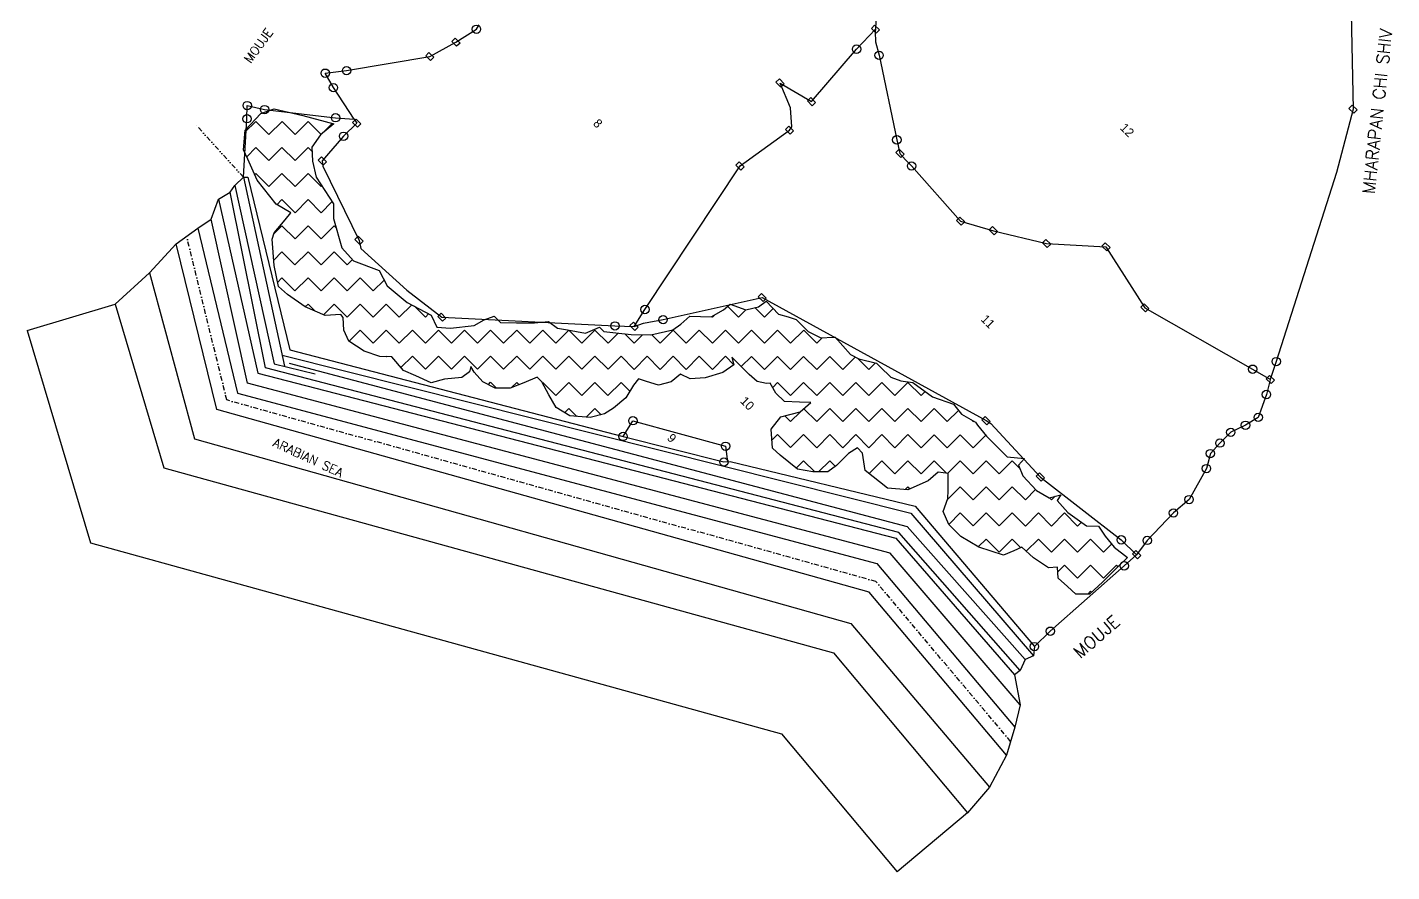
# Model space of a CAD drawing. Header units: metres. Extents: x 344416 to 346002, y 1760973 to 1763559.
# Drawn here: x 344416 to 345812, y 1760973 to 1761837 of the extents above; entities that cross this region are included whole.
import ezdxf

# ---------------------------------------------------------------- set-up
doc = ezdxf.new("R2010")
doc.units = ezdxf.units.M
doc.header["$MEASUREMENT"] = 0
doc.linetypes.add('DASHDOT', pattern=[1, 0.5, -0.25, 0, -0.25])
doc.linetypes.add('DIVIDE', pattern=[1.25, 0.5, -0.25, 0, -0.25, 0, -0.25])
for name, color, linetype in [('LINE_WATER', 4, 'Continuous'), ('OFF', 1, 'Continuous'), ('OTHERS', 1, 'Continuous'), ('POLY_HATCH', 12, 'Continuous'), ('POLY_PARCEL', 6, 'Continuous'), ('POLY_WATER', 4, 'Continuous'), ('TEXT_MAPIN', 7, 'Continuous'), ('TEXT_MAPOUT', 7, 'Continuous'), ('TEXT_PARCEL', 7, 'Continuous'), ('V_BOUND_LINE', 7, 'Continuous'), ('V_BOUND_STREAM_LINE', 7, 'DASHDOT'), ('V_DIVIDE_LINE', 7, 'DIVIDE')]:
    doc.layers.add(name, color=color, linetype=linetype)
doc.styles.get("Standard").update_dxf_attribs({"font": 'simplex.shx'})
doc.styles.add('TEXT_MAP', font='')
doc.styles.get('TEXT_MAP').set_extended_font_data('Kruti Dev 050')

msp = doc.modelspace()

# ---------------------------------------------------------------- linework, layer by layer
for points in [[(345283.1, 1761839.5), (345288, 1761834.5), (345284.6, 1761831.1), (345279.7, 1761836)], [(344853.7, 1761826.1), (344858.7, 1761821.1), (344855.2, 1761817.7), (344850.3, 1761822.6)], [(344826.9, 1761811.5), (344831.9, 1761806.6), (344828.4, 1761803.1), (344823.5, 1761808.1)], [(345185.6, 1761784.3), (345190.5, 1761779.4), (345187.1, 1761775.9), (345182.1, 1761780.9)], [(345217.6, 1761765.3), (345222.6, 1761760.3), (345219.2, 1761756.9), (345214.2, 1761761.9)], [(345772, 1761757.6), (345777, 1761752.6), (345773.6, 1761749.2), (345768.6, 1761754.1)], [(344752.2, 1761743.2), (344757.1, 1761738.3), (344753.7, 1761734.9), (344748.7, 1761739.8)], [(345195.1, 1761736), (345200.1, 1761731.1), (345196.6, 1761727.7), (345191.7, 1761732.6)], [(345308.2, 1761712.3), (345313.2, 1761707.3), (345309.8, 1761703.9), (345304.8, 1761708.9)], [(344716.9, 1761704.5), (344721.9, 1761699.6), (344718.5, 1761696.2), (344713.5, 1761701.1)], [(345144.5, 1761699.4), (345149.5, 1761694.4), (345146.1, 1761691), (345141.1, 1761695.9)], [(345370.3, 1761642.9), (345375.3, 1761637.9), (345371.8, 1761634.5), (345366.9, 1761639.4)], [(345403.8, 1761633.2), (345408.8, 1761628.3), (345405.3, 1761624.8), (345400.4, 1761629.8)], [(344754.5, 1761623.3), (344759.5, 1761618.3), (344756, 1761614.9), (344751.1, 1761619.8)], [(345458.3, 1761620), (345463.3, 1761615.1), (345459.8, 1761611.6), (345454.9, 1761616.6)], [(345519.2, 1761616.5), (345524.1, 1761611.6), (345520.7, 1761608.2), (345515.7, 1761613.1)], [(345167.2, 1761564.8), (345172.2, 1761559.8), (345168.8, 1761556.4), (345163.8, 1761561.3)], [(344839.3, 1761544.6), (344844.3, 1761539.6), (344840.8, 1761536.2), (344835.9, 1761541.2)], [(345558.8, 1761554.2), (345563.7, 1761549.2), (345560.3, 1761545.8), (345555.4, 1761550.8)], [(345036.1, 1761535.2), (345041, 1761530.2), (345037.6, 1761526.8), (345032.6, 1761531.8)], [(345687.4, 1761480.9), (345692.4, 1761476), (345688.9, 1761472.6), (345684, 1761477.5)], [(345396.3, 1761438.7), (345401.2, 1761433.8), (345397.8, 1761430.4), (345392.9, 1761435.3)], [(345451.9, 1761381), (345456.9, 1761376), (345453.4, 1761372.6), (345448.5, 1761377.6)], [(345550.5, 1761301.5), (345555.4, 1761296.6), (345552, 1761293.2), (345547.1, 1761298.1)]]:
    msp.add_lwpolyline(points, close=True)
for centre in [(344875.4, 1761835.2), (345264.6, 1761814.8), (345287.6, 1761808.5), (344720.7, 1761790.2), (344742.5, 1761792.8), (344729.1, 1761775.4), (344640.9, 1761757), (344658.6, 1761753), (344640.6, 1761743.6), (344731.3, 1761744.6), (344739.5, 1761725.7), (345305.8, 1761722), (345320.9, 1761695.2), (345048, 1761548.3), (345017.3, 1761531.5), (345066.5, 1761537.9), (345670, 1761487.2), (345694.2, 1761495), (345684.1, 1761461.3), (345035.6, 1761434.4), (345662.7, 1761429.8), (345675.7, 1761437.9), (345025.6, 1761418.4), (345647.6, 1761422.6), (345130.5, 1761408.3), (345626.7, 1761400.8), (345636.5, 1761411.6), (345128.8, 1761392.2), (345622.7, 1761385.5), (345605, 1761353.7), (345588.9, 1761340), (345535.5, 1761312.5), (345562.1, 1761311.9), (345538.6, 1761285.9), (345462.9, 1761219), (345446.6, 1761203.2)]:
    msp.add_circle(centre, 4.29)
at = {"layer": 'LINE_WATER'}
for p, q in [((344637, 1761683.8), (344678.9, 1761490.2)), ((344659.5, 1761488.6), (344623.3, 1761668.3)), ((344628.2, 1761675.4), (344668.4, 1761492.8)), ((344611.4, 1761661.1), (344651.8, 1761483.3)), ((344641.2, 1761473), (344604.1, 1761640.7)), ((344590.2, 1761631.5), (344631, 1761462.7)), ((344609.7, 1761445.8), (344568.1, 1761615.4)), ((344540.8, 1761585.9), (344586.8, 1761415.8)), ((344676.5, 1761501.4), (345320, 1761339.8)), ((345308, 1761320.1), (344659.5, 1761488.6)), ((344668.4, 1761492.8), (344710.4, 1761482.6)), ((344683.8, 1761493.5), (345316.3, 1761326.3)), ((345298.9, 1761298.8), (344641.2, 1761473)), ((344651.8, 1761483.3), (345304.7, 1761314.3)), ((344631, 1761462.7), (345285.2, 1761288.2)), ((345277.4, 1761259.1), (344609.7, 1761445.8)), ((344586.8, 1761415.8), (345258.8, 1761226.9)), ((345320, 1761339.8), (345445.6, 1761193.8)), ((345432.1, 1761178.8), (345308, 1761320.1)), ((345316.3, 1761326.3), (345437.1, 1761190.1)), ((345304.7, 1761314.3), (345426.3, 1761174.3)), ((345432.2, 1761143.6), (345298.9, 1761298.8)), ((345285.2, 1761288.2), (345426.5, 1761120.7)), ((345418, 1761092.1), (345277.4, 1761259.1)), ((345258.8, 1761226.9), (345400.7, 1761059.2))]:
    msp.add_line(p, q, dxfattribs=at)
at = {"layer": 'OFF'}
for p, q in [((344628.2, 1761675.4), (344637, 1761683.8)), ((344611.4, 1761661.1), (344623.3, 1761668.3)), ((344623.3, 1761668.3), (344628.2, 1761675.4)), ((344604.1, 1761640.7), (344611.4, 1761661.1)), ((344590.2, 1761631.5), (344604.1, 1761640.7)), ((344568.1, 1761615.4), (344590.2, 1761631.5)), ((344540.8, 1761585.9), (344568.1, 1761615.4)), ((344505.6, 1761553.6), (344540.8, 1761585.9)), ((344415.7, 1761526.8), (344505.6, 1761553.6)), ((345445.6, 1761193.8), (345437.1, 1761190.1)), ((345446.6, 1761203.2), (345445.6, 1761193.8)), ((345437.1, 1761190.1), (345432.1, 1761178.8)), ((345432.1, 1761178.8), (345426.3, 1761174.3)), ((345426.3, 1761174.3), (345432.2, 1761143.6)), ((345432.2, 1761143.6), (345426.5, 1761120.7)), ((345426.5, 1761120.7), (345418, 1761092.1)), ((345418, 1761092.1), (345400.7, 1761059.2)), ((345400.7, 1761059.2), (345378, 1761033)), ((345378, 1761033), (345306, 1760972.8))]:
    msp.add_line(p, q, dxfattribs=at)
at = {"layer": 'OTHERS'}
for p, q in [((344415.7, 1761526.8), (344480.4, 1761309.5)), ((344480.4, 1761309.5), (345187.7, 1761114.1)), ((345187.7, 1761114.1), (345306, 1760972.8))]:
    msp.add_line(p, q, dxfattribs=at)
at = {"layer": 'POLY_HATCH'}
for p, q in [((344654.8, 1761749), (344668.3, 1761753.8)), ((344668.3, 1761753.8), (344697.8, 1761746.8)), ((344638.7, 1761731.8), (344654.8, 1761749)), ((344697.8, 1761746.8), (344729.6, 1761738.3)), ((344729.6, 1761738.3), (344715.9, 1761727.1)), ((344637.1, 1761711.9), (344638.7, 1761731.8)), ((344715.9, 1761727.1), (344707.1, 1761714.6)), ((344641.4, 1761702.2), (344637.1, 1761711.9)), ((344707.1, 1761714.6), (344707.7, 1761700.2)), ((344651.1, 1761680.7), (344641.4, 1761702.2)), ((344707.7, 1761700.2), (344711.5, 1761683.9)), ((344711.5, 1761683.9), (344729, 1761656.4)), ((344670.4, 1761656), (344651.1, 1761680.7)), ((344685.5, 1761647.3), (344670.4, 1761656)), ((344729, 1761656.4), (344729, 1761641.4)), ((344679.7, 1761640.1), (344685.5, 1761647.3)), ((344729, 1761641.4), (344737.8, 1761611.4)), ((344666.3, 1761620.3), (344668.4, 1761626.7)), ((344668.4, 1761626.7), (344679.7, 1761640.1)), ((344668.4, 1761593.4), (344666.3, 1761620.3)), ((344737.8, 1761611.4), (344749.7, 1761598.2)), ((344672.7, 1761571.9), (344668.4, 1761593.4)), ((344749.7, 1761598.2), (344775.9, 1761588.2)), ((344775.9, 1761588.2), (344784.1, 1761572.5)), ((344681.9, 1761563.8), (344672.7, 1761571.9)), ((344784.1, 1761572.5), (344804.7, 1761555.6)), ((344700.1, 1761550.9), (344681.9, 1761563.8)), ((345164.1, 1761551.1), (345172.2, 1761557)), ((345172.2, 1761557), (345184.5, 1761543.6)), ((344720.6, 1761542.2), (344700.1, 1761550.9)), ((344736.7, 1761543.3), (344720.6, 1761542.2)), ((344738.9, 1761540.1), (344736.7, 1761543.3)), ((344804.7, 1761555.6), (344829.1, 1761542.5)), ((344829.1, 1761542.5), (344834.9, 1761530.3)), ((345115.8, 1761540.9), (345128.2, 1761547.9)), ((345128.2, 1761547.9), (345135.2, 1761553.8)), ((345135.2, 1761553.8), (345151.2, 1761547.9)), ((345151.2, 1761547.9), (345164.1, 1761551.1)), ((345184.5, 1761543.6), (345194.7, 1761540.9)), ((344739.9, 1761527.2), (344738.9, 1761540.1)), ((344834.9, 1761530.3), (344848.9, 1761529.2)), ((344848.9, 1761529.2), (344873.1, 1761531.9)), ((344873.1, 1761531.9), (344883.3, 1761537.8)), ((344883.3, 1761537.8), (344893.5, 1761541.5)), ((344893.5, 1761541.5), (344900, 1761535.1)), ((344900, 1761535.1), (344916.6, 1761534.5)), ((344916.6, 1761534.5), (344934.9, 1761534.5)), ((344934.9, 1761534.5), (344949.4, 1761536.1)), ((344949.4, 1761536.1), (344958.6, 1761529.1)), ((344958.6, 1761529.1), (344968.8, 1761527.5)), ((344987.1, 1761524.2), (345001.6, 1761530.1)), ((345001.6, 1761530.1), (345005.9, 1761525.8)), ((345076.6, 1761527.5), (345084.6, 1761533.4)), ((345084.6, 1761533.4), (345093.8, 1761541.5)), ((345093.8, 1761541.5), (345115.8, 1761540.9)), ((345194.7, 1761540.9), (345202.8, 1761538.2)), ((345202.8, 1761538.2), (345215.2, 1761525.8)), ((344744.8, 1761515.9), (344739.9, 1761527.2)), ((344760.4, 1761505.6), (344744.8, 1761515.9)), ((344968.8, 1761527.5), (344987.1, 1761524.2)), ((345005.9, 1761525.8), (345024.2, 1761523.7)), ((345024.2, 1761523.7), (345033.9, 1761522.6)), ((345033.9, 1761522.6), (345054, 1761522.2)), ((345054, 1761522.2), (345076.6, 1761527.5)), ((345215.2, 1761525.8), (345228.1, 1761519.3)), ((345228.1, 1761519.3), (345240.5, 1761519.9)), ((345240.5, 1761519.9), (345242.6, 1761519.9)), ((345242.6, 1761519.9), (345258.2, 1761502.1)), ((344776.5, 1761500.2), (344760.4, 1761505.6)), ((345258.2, 1761502.1), (345266.8, 1761497.8)), ((344788.9, 1761499.7), (344776.5, 1761500.2)), ((344800.7, 1761485.7), (344788.9, 1761499.7)), ((344869.6, 1761489.9), (344868.5, 1761484.5)), ((344873.3, 1761484), (344869.6, 1761489.9)), ((345139.1, 1761491.8), (345127.8, 1761483.8)), ((345145, 1761491.3), (345136.9, 1761499.4)), ((345136.9, 1761499.4), (345139.1, 1761491.8)), ((345154.7, 1761481.6), (345145, 1761491.3)), ((345266.8, 1761497.8), (345285.1, 1761493.5)), ((345285.1, 1761493.5), (345288.9, 1761489.7)), ((345288.9, 1761489.7), (345299.6, 1761478.9)), ((344813.6, 1761480.3), (344800.7, 1761485.7)), ((344829.2, 1761473.3), (344813.6, 1761480.3)), ((344842.7, 1761477), (344829.2, 1761473.3)), ((344860.4, 1761478.6), (344842.7, 1761477)), ((344868.5, 1761484.5), (344860.4, 1761478.6)), ((344881.9, 1761474.3), (344873.3, 1761484)), ((344894.8, 1761467.8), (344881.9, 1761474.3)), ((344923.9, 1761473.2), (344909.9, 1761467.8)), ((344937.6, 1761479.1), (344923.9, 1761473.2)), ((344942.5, 1761474.2), (344937.6, 1761479.1)), ((344949.5, 1761460.8), (344942.5, 1761474.2)), ((345041.4, 1761477.4), (345036.1, 1761470.9)), ((345049.5, 1761474.7), (345041.4, 1761477.4)), ((345061.9, 1761470.9), (345049.5, 1761474.7)), ((345074.8, 1761474.1), (345061.9, 1761470.9)), ((345084.2, 1761482.2), (345074.8, 1761474.1)), ((345094.4, 1761477.4), (345084.2, 1761482.2)), ((345109.5, 1761478.4), (345094.4, 1761477.4)), ((345127.8, 1761483.8), (345109.5, 1761478.4)), ((345162.7, 1761474.6), (345154.7, 1761481.6)), ((345172.4, 1761472.4), (345162.7, 1761474.6)), ((345176.2, 1761473), (345172.4, 1761472.4)), ((345182.1, 1761462.8), (345176.2, 1761473)), ((345299.6, 1761478.9), (345309.8, 1761475.2)), ((345309.8, 1761475.2), (345322.2, 1761473.5)), ((345322.2, 1761473.5), (345342.3, 1761458.8)), ((344909.9, 1761467.8), (344894.8, 1761467.8)), ((344957, 1761447.9), (344949.5, 1761460.8)), ((345036.1, 1761470.9), (345028.5, 1761458)), ((345190.7, 1761454.1), (345182.1, 1761462.8)), ((345342.3, 1761458.8), (345363.8, 1761451.3)), ((344971, 1761439.3), (344957, 1761447.9)), ((345015.6, 1761447.3), (345006.5, 1761441.4)), ((345028.5, 1761458), (345015.6, 1761447.3)), ((345206.3, 1761453.6), (345190.7, 1761454.1)), ((345217.6, 1761453), (345206.3, 1761453.6)), ((345206.8, 1761443.4), (345217.6, 1761453)), ((345363.8, 1761451.3), (345371.9, 1761441.1)), ((344992, 1761437.6), (344971, 1761439.3)), ((345006.5, 1761441.4), (344992, 1761437.6)), ((345177.3, 1761425.7), (345186.9, 1761438.6)), ((345186.9, 1761438.6), (345206.8, 1761443.4)), ((345371.9, 1761441.1), (345386.4, 1761433)), ((345386.4, 1761433), (345388.5, 1761429.8)), ((345178.4, 1761406.3), (345177.3, 1761425.7)), ((345388.5, 1761429.8), (345397.7, 1761418.5)), ((345397.7, 1761418.5), (345406.3, 1761409.8)), ((345186.4, 1761399.3), (345178.4, 1761406.3)), ((345265.4, 1761406.8), (345256.3, 1761400.9)), ((345270.8, 1761401.4), (345265.4, 1761406.8)), ((345406.3, 1761409.8), (345418.7, 1761397.5)), ((345204.2, 1761384.8), (345186.4, 1761399.3)), ((345256.3, 1761400.9), (345243.9, 1761388.5)), ((345273.5, 1761383.6), (345270.8, 1761401.4)), ((345418.7, 1761397.5), (345436.4, 1761395.8)), ((345436.4, 1761395.8), (345430.5, 1761388.8)), ((345430.5, 1761388.8), (345434.8, 1761378.1)), ((345219.8, 1761382.1), (345204.2, 1761384.8)), ((345235.3, 1761382.1), (345219.8, 1761382.1)), ((345243.9, 1761388.5), (345235.3, 1761382.1)), ((345296.1, 1761365.3), (345273.5, 1761383.6)), ((345348.2, 1761381.9), (345338, 1761372.8)), ((345358.4, 1761380.3), (345348.2, 1761381.9)), ((345358.4, 1761363.1), (345358.4, 1761380.3)), ((345434.8, 1761378.1), (345448.8, 1761363)), ((345317, 1761363.7), (345296.1, 1761365.3)), ((345338, 1761372.8), (345317, 1761363.7)), ((345357.9, 1761355), (345358.4, 1761363.1)), ((345448.8, 1761363), (345461.7, 1761355.5)), ((345353.1, 1761341.6), (345357.9, 1761355)), ((345461.7, 1761355.5), (345473.5, 1761358.7)), ((345473.5, 1761358.7), (345469.8, 1761352.8)), ((345469.8, 1761352.8), (345481, 1761340.4)), ((345359, 1761328.2), (345353.1, 1761341.6)), ((345481, 1761340.4), (345499.9, 1761326.9)), ((345371.4, 1761315.8), (345359, 1761328.2)), ((345499.9, 1761326.9), (345512.2, 1761326.4)), ((345512.2, 1761326.4), (345519.2, 1761316.2)), ((345389.6, 1761305), (345371.4, 1761315.8)), ((345414.9, 1761296.9), (345389.6, 1761305)), ((345519.2, 1761316.2), (345528.4, 1761304.9)), ((345425.7, 1761301.2), (345414.9, 1761296.9)), ((345433.7, 1761305), (345425.7, 1761301.2)), ((345445.6, 1761294.2), (345433.7, 1761305)), ((345461.2, 1761284), (345445.6, 1761294.2)), ((345528.4, 1761304.9), (345541.8, 1761294.6)), ((345541.8, 1761294.6), (345533.2, 1761286)), ((345470.3, 1761284.5), (345461.2, 1761284)), ((345470.8, 1761273.2), (345470.3, 1761284.5)), ((345533.2, 1761286), (345516.6, 1761269.4)), ((345480.5, 1761264.6), (345470.8, 1761273.2)), ((345489.1, 1761257), (345480.5, 1761264.6)), ((345516.6, 1761269.4), (345503.1, 1761257)), ((345503.1, 1761257), (345489.1, 1761257))]:
    msp.add_line(p, q, dxfattribs=at)
at = {"layer": 'POLY_HATCH', "linetype": 'Continuous'}
for p, q in [((344638.5, 1761729.7), (344649.7, 1761740.9)), ((344649.7, 1761740.9), (344663.1, 1761727.5)), ((344663.1, 1761727.5), (344676.5, 1761740.9)), ((344676.5, 1761740.9), (344689.8, 1761727.5)), ((344689.8, 1761727.5), (344703.2, 1761740.9)), ((344703.2, 1761740.9), (344716.5, 1761727.6)), ((344716.9, 1761727.9), (344727.8, 1761738.8)), ((344640.3, 1761704.7), (344649.7, 1761714.2)), ((344649.7, 1761714.2), (344663.1, 1761700.8)), ((344663.1, 1761700.8), (344676.4, 1761714.2)), ((344676.4, 1761714.2), (344689.8, 1761700.8)), ((344689.8, 1761700.8), (344703.1, 1761714.2)), ((344703.1, 1761714.2), (344707.3, 1761710)), ((344648.6, 1761686.3), (344649.7, 1761687.5)), ((344649.7, 1761687.5), (344663.1, 1761674.1)), ((344663.1, 1761674.1), (344676.4, 1761687.5)), ((344676.4, 1761687.5), (344689.8, 1761674.1)), ((344689.8, 1761674.1), (344703.1, 1761687.5)), ((344703.1, 1761687.5), (344716.5, 1761674.1)), ((344716.5, 1761674.1), (344717.2, 1761674.9)), ((344671.2, 1761655.5), (344676.4, 1761660.8)), ((344676.4, 1761660.8), (344689.8, 1761647.4)), ((344689.8, 1761647.4), (344703.1, 1761660.8)), ((344703.1, 1761660.8), (344716.5, 1761647.4)), ((344716.5, 1761647.4), (344727.6, 1761658.6)), ((344668.1, 1761625.8), (344676.4, 1761634.1)), ((344676.4, 1761634.1), (344689.8, 1761620.7)), ((344689.8, 1761620.7), (344703.1, 1761634.1)), ((344703.1, 1761634.1), (344716.5, 1761620.7)), ((344716.5, 1761620.7), (344729.8, 1761634)), ((344729.8, 1761634), (344731.7, 1761632.2)), ((344668, 1761598.9), (344676.4, 1761607.4)), ((344676.4, 1761607.4), (344689.7, 1761594)), ((344689.7, 1761594), (344703.1, 1761607.4)), ((344703.1, 1761607.4), (344716.4, 1761594)), ((344716.4, 1761594), (344729.8, 1761607.3)), ((344729.8, 1761607.3), (344743.2, 1761594)), ((344743.2, 1761594), (344748.6, 1761599.4)), ((344671.9, 1761576.1), (344676.4, 1761580.7)), ((344676.4, 1761580.7), (344689.7, 1761567.3)), ((344689.7, 1761567.3), (344703.1, 1761580.6)), ((344703.1, 1761580.6), (344716.4, 1761567.3)), ((344716.4, 1761567.3), (344729.8, 1761580.6)), ((344729.8, 1761580.6), (344743.1, 1761567.3)), ((344743.1, 1761567.3), (344756.5, 1761580.6)), ((344756.5, 1761580.6), (344769.8, 1761567.3)), ((344769.8, 1761567.3), (344781, 1761578.4)), ((344700.1, 1761550.9), (344703.1, 1761553.9)), ((344703.1, 1761553.9), (344710.5, 1761546.5)), ((344718.8, 1761543), (344729.8, 1761553.9)), ((344729.8, 1761553.9), (344743.1, 1761540.6)), ((344743.1, 1761540.6), (344756.5, 1761553.9)), ((344756.5, 1761553.9), (344769.8, 1761540.6)), ((344769.8, 1761540.6), (344783.2, 1761553.9)), ((344783.2, 1761553.9), (344796.5, 1761540.6)), ((344796.5, 1761540.6), (344809.2, 1761553.2)), ((344812.2, 1761551.6), (344823.2, 1761540.5)), ((344823.2, 1761540.5), (344826.5, 1761543.8)), ((345117, 1761540.4), (345119.7, 1761543.1)), ((345132.5, 1761551.6), (345143.7, 1761540.4)), ((345143.7, 1761540.4), (345151.2, 1761547.9)), ((345160.5, 1761550.3), (345170.4, 1761540.4)), ((345170.4, 1761540.4), (345179.3, 1761549.3)), ((345116.3, 1761541.2), (345117, 1761540.4)), ((344745, 1761515.7), (344756.5, 1761527.2)), ((344756.5, 1761527.2), (344769.8, 1761513.9)), ((344769.8, 1761513.9), (344783.2, 1761527.2)), ((344783.2, 1761527.2), (344796.5, 1761513.8)), ((344796.5, 1761513.8), (344809.9, 1761527.2)), ((344809.9, 1761527.2), (344823.2, 1761513.8)), ((344823.2, 1761513.8), (344836.6, 1761527.2)), ((344836.6, 1761527.2), (344849.9, 1761513.8)), ((344849.9, 1761513.8), (344863.3, 1761527.2)), ((344863.3, 1761527.2), (344876.6, 1761513.8)), ((344876.6, 1761513.8), (344890, 1761527.2)), ((344890, 1761527.2), (344903.3, 1761513.8)), ((344903.3, 1761513.8), (344916.7, 1761527.1)), ((344916.7, 1761527.1), (344930, 1761513.8)), ((344930, 1761513.8), (344943.4, 1761527.1)), ((344943.4, 1761527.1), (344956.8, 1761513.8)), ((344956.8, 1761513.8), (344970.1, 1761527.1)), ((344970.1, 1761527.1), (344983.5, 1761513.8)), ((344983.5, 1761513.8), (344996.8, 1761527.1)), ((344996.8, 1761527.1), (345010.2, 1761513.8)), ((345010.2, 1761513.8), (345020.5, 1761524.1)), ((345027.3, 1761523.3), (345036.9, 1761513.7)), ((345036.9, 1761513.7), (345045.5, 1761522.3)), ((345054.9, 1761522.4), (345063.6, 1761513.7)), ((345063.6, 1761513.7), (345076.9, 1761527.1)), ((345076.9, 1761527.1), (345090.3, 1761513.7)), ((345090.3, 1761513.7), (345103.6, 1761527.1)), ((345103.6, 1761527.1), (345117, 1761513.7)), ((345117, 1761513.7), (345130.3, 1761527.1)), ((345130.3, 1761527.1), (345143.7, 1761513.7)), ((345143.7, 1761513.7), (345157, 1761527)), ((345157, 1761527), (345170.4, 1761513.7)), ((345170.4, 1761513.7), (345183.7, 1761527)), ((345183.7, 1761527), (345197.1, 1761513.7)), ((345197.1, 1761513.7), (345210.5, 1761527)), ((345210.5, 1761527), (345223.8, 1761513.7)), ((345223.8, 1761513.7), (345229.5, 1761519.4)), ((344782.6, 1761500), (344783.2, 1761500.5)), ((344783.2, 1761500.5), (344783.8, 1761499.9)), ((344798.1, 1761488.8), (344809.9, 1761500.5)), ((344809.9, 1761500.5), (344823.2, 1761487.1)), ((344823.2, 1761487.1), (344836.6, 1761500.5)), ((344836.6, 1761500.5), (344849.9, 1761487.1)), ((344849.9, 1761487.1), (344863.3, 1761500.5)), ((344863.3, 1761500.5), (344876.6, 1761487.1)), ((344876.6, 1761487.1), (344890, 1761500.5)), ((344890, 1761500.5), (344903.3, 1761487.1)), ((344903.3, 1761487.1), (344916.7, 1761500.4)), ((344916.7, 1761500.4), (344930, 1761487.1)), ((344930, 1761487.1), (344943.4, 1761500.4)), ((344943.4, 1761500.4), (344956.7, 1761487.1)), ((344956.7, 1761487.1), (344970.1, 1761500.4)), ((344970.1, 1761500.4), (344983.4, 1761487.1)), ((344983.4, 1761487.1), (344996.8, 1761500.4)), ((344996.8, 1761500.4), (345010.2, 1761487.1)), ((345010.2, 1761487.1), (345023.5, 1761500.4)), ((345023.5, 1761500.4), (345036.9, 1761487)), ((345036.9, 1761487), (345050.2, 1761500.4)), ((345050.2, 1761500.4), (345063.6, 1761487)), ((345063.6, 1761487), (345076.9, 1761500.4)), ((345076.9, 1761500.4), (345090.3, 1761487)), ((345090.3, 1761487), (345103.6, 1761500.4)), ((345103.6, 1761500.4), (345117, 1761487)), ((345117, 1761487), (345130.3, 1761500.4)), ((345130.3, 1761500.4), (345138.9, 1761491.7)), ((345146.5, 1761489.8), (345157, 1761500.3)), ((345157, 1761500.3), (345170.4, 1761487)), ((345170.4, 1761487), (345183.7, 1761500.3)), ((345183.7, 1761500.3), (345197.1, 1761487)), ((345197.1, 1761487), (345210.4, 1761500.3)), ((345210.4, 1761500.3), (345223.8, 1761487)), ((345223.8, 1761487), (345237.1, 1761500.3)), ((345237.1, 1761500.3), (345250.5, 1761486.9)), ((345250.5, 1761486.9), (345263.2, 1761499.6)), ((345265.9, 1761498.3), (345277.2, 1761486.9)), ((345277.2, 1761486.9), (345284, 1761493.7)), ((344887.7, 1761471.4), (344890, 1761473.8)), ((344890, 1761473.8), (344895.9, 1761467.8)), ((344911.3, 1761468.4), (344916.7, 1761473.7)), ((344916.7, 1761473.7), (344919.1, 1761471.3)), ((344943, 1761473.3), (344943.4, 1761473.7)), ((344943.4, 1761473.7), (344956.7, 1761460.4)), ((344956.7, 1761460.4), (344970.1, 1761473.7)), ((344970.1, 1761473.7), (344983.4, 1761460.4)), ((344983.4, 1761460.4), (344996.8, 1761473.7)), ((344996.8, 1761473.7), (345010.1, 1761460.3)), ((345010.1, 1761460.3), (345023.5, 1761473.7)), ((345023.5, 1761473.7), (345032.4, 1761464.7)), ((345178.7, 1761468.6), (345183.7, 1761473.6)), ((345183.7, 1761473.6), (345197.1, 1761460.3)), ((345197.1, 1761460.3), (345210.4, 1761473.6)), ((345210.4, 1761473.6), (345223.8, 1761460.3)), ((345223.8, 1761460.3), (345237.1, 1761473.6)), ((345237.1, 1761473.6), (345250.5, 1761460.2)), ((345250.5, 1761460.2), (345263.8, 1761473.6)), ((345263.8, 1761473.6), (345277.2, 1761460.2)), ((345277.2, 1761460.2), (345290.5, 1761473.6)), ((345290.5, 1761473.6), (345303.9, 1761460.2)), ((345303.9, 1761460.2), (345317.2, 1761473.6)), ((345317.2, 1761473.6), (345330.6, 1761460.2)), ((345330.6, 1761460.2), (345334.7, 1761464.4)), ((344965.6, 1761442.6), (344970.1, 1761447)), ((344970.1, 1761447), (344978.4, 1761438.7)), ((344987.7, 1761438), (344996.8, 1761447)), ((344996.8, 1761447), (345003.2, 1761440.5)), ((345210.6, 1761446.7), (345223.8, 1761433.6)), ((345223.8, 1761433.6), (345237.1, 1761446.9)), ((345237.1, 1761446.9), (345250.5, 1761433.5)), ((345250.5, 1761433.5), (345263.8, 1761446.9)), ((345263.8, 1761446.9), (345277.2, 1761433.5)), ((345277.2, 1761433.5), (345290.5, 1761446.9)), ((345290.5, 1761446.9), (345303.9, 1761433.5)), ((345303.9, 1761433.5), (345317.2, 1761446.9)), ((345317.2, 1761446.9), (345330.6, 1761433.5)), ((345330.6, 1761433.5), (345343.9, 1761446.9)), ((345343.9, 1761446.9), (345357.3, 1761433.5)), ((345357.3, 1761433.5), (345368.8, 1761445)), ((345191.1, 1761439.6), (345197.1, 1761433.6)), ((345197.1, 1761433.6), (345207.2, 1761443.7)), ((345382.1, 1761435.4), (345384, 1761433.5)), ((345384, 1761433.5), (345384.5, 1761434)), ((345177.9, 1761414.4), (345183.7, 1761420.2)), ((345183.7, 1761420.2), (345197, 1761406.9)), ((345197, 1761406.9), (345210.4, 1761420.2)), ((345210.4, 1761420.2), (345223.8, 1761406.8)), ((345223.8, 1761406.8), (345237.1, 1761420.2)), ((345237.1, 1761420.2), (345250.5, 1761406.8)), ((345250.5, 1761406.8), (345263.8, 1761420.2)), ((345263.8, 1761420.2), (345277.2, 1761406.8)), ((345277.2, 1761406.8), (345290.5, 1761420.2)), ((345290.5, 1761420.2), (345303.9, 1761406.8)), ((345303.9, 1761406.8), (345317.2, 1761420.2)), ((345317.2, 1761420.2), (345330.6, 1761406.8)), ((345330.6, 1761406.8), (345343.9, 1761420.1)), ((345343.9, 1761420.1), (345357.3, 1761406.8)), ((345357.3, 1761406.8), (345370.6, 1761420.1)), ((345370.6, 1761420.1), (345384, 1761406.8)), ((345384, 1761406.8), (345396.8, 1761419.6)), ((345202.8, 1761385.9), (345210.4, 1761393.5)), ((345210.4, 1761393.5), (345221.8, 1761382.1)), ((345225.7, 1761382.1), (345237.1, 1761393.5)), ((345237.1, 1761393.5), (345242.9, 1761387.7)), ((345277.4, 1761380.4), (345290.5, 1761393.5)), ((345290.5, 1761393.5), (345303.9, 1761380.1)), ((345303.9, 1761380.1), (345317.2, 1761393.5)), ((345317.2, 1761393.5), (345330.6, 1761380.1)), ((345330.6, 1761380.1), (345343.9, 1761393.4)), ((345343.9, 1761393.4), (345356.8, 1761380.6)), ((345357.6, 1761380.4), (345370.6, 1761393.4)), ((345370.6, 1761393.4), (345384, 1761380.1)), ((345384, 1761380.1), (345397.3, 1761393.4)), ((345397.3, 1761393.4), (345410.7, 1761380.1)), ((345410.7, 1761380.1), (345424, 1761393.4)), ((345424, 1761393.4), (345431.8, 1761385.7)), ((345273.4, 1761383.8), (345274.4, 1761382.9)), ((345314.3, 1761363.9), (345317.2, 1761366.8)), ((345317.2, 1761366.8), (345319.3, 1761364.7)), ((345357.3, 1761353.5), (345370.6, 1761366.7)), ((345370.6, 1761366.7), (345384, 1761353.4)), ((345384, 1761353.4), (345397.3, 1761366.7)), ((345397.3, 1761366.7), (345410.7, 1761353.4)), ((345410.7, 1761353.4), (345424, 1761366.7)), ((345424, 1761366.7), (345437.4, 1761353.3)), ((345437.4, 1761353.3), (345447.9, 1761363.9)), ((345461.9, 1761355.5), (345464.1, 1761353.3)), ((345464.1, 1761353.3), (345467.9, 1761357.2)), ((345358.9, 1761328.3), (345370.6, 1761340)), ((345370.6, 1761340), (345383.9, 1761326.7)), ((345383.9, 1761326.7), (345397.3, 1761340)), ((345397.3, 1761340), (345410.6, 1761326.7)), ((345410.6, 1761326.7), (345424, 1761340)), ((345424, 1761340), (345437.4, 1761326.6)), ((345437.4, 1761326.6), (345450.7, 1761340)), ((345450.7, 1761340), (345464.1, 1761326.6)), ((345464.1, 1761326.6), (345477.4, 1761340)), ((345477.4, 1761340), (345490.8, 1761326.6)), ((345490.8, 1761326.6), (345494.7, 1761330.6)), ((345389.2, 1761305.2), (345397.3, 1761313.3)), ((345397.3, 1761313.3), (345410.6, 1761300)), ((345410.6, 1761300), (345424, 1761313.3)), ((345424, 1761313.3), (345432.8, 1761304.5)), ((345438.2, 1761300.8), (345450.7, 1761313.3)), ((345450.7, 1761313.3), (345464, 1761299.9)), ((345464, 1761299.9), (345477.4, 1761313.3)), ((345477.4, 1761313.3), (345490.8, 1761299.9)), ((345490.8, 1761299.9), (345504.1, 1761313.3)), ((345504.1, 1761313.3), (345517.5, 1761299.9)), ((345517.5, 1761299.9), (345525.7, 1761308.2)), ((345470.5, 1761279.7), (345477.4, 1761286.6)), ((345477.4, 1761286.6), (345490.7, 1761273.2)), ((345490.7, 1761273.2), (345504.1, 1761286.6)), ((345504.1, 1761286.6), (345517.4, 1761273.2)), ((345517.4, 1761273.2), (345530.8, 1761286.5)), ((345530.8, 1761286.5), (345532.3, 1761285.1)), ((345501.3, 1761257), (345504.1, 1761259.9)), ((345504.1, 1761259.9), (345505.1, 1761258.8))]:
    msp.add_line(p, q, dxfattribs=at)
at = {"layer": 'POLY_PARCEL'}
for p, q in [((345285.9, 1761876.4), (345283.8, 1761835.3)), ((345264.6, 1761814.8), (345283.8, 1761835.3)), ((345283.8, 1761835.3), (345283.7, 1761832.4)), ((345283.7, 1761832.4), (345283.9, 1761822.4)), ((345283.9, 1761822.4), (345287.6, 1761808.5)), ((345218.4, 1761761.1), (345264.6, 1761814.8)), ((345287.6, 1761808.5), (345305.8, 1761722)), ((345196.9, 1761754.6), (345186.3, 1761780.1)), ((345186.3, 1761780.1), (345218.4, 1761761.1)), ((345198.2, 1761735.3), (345196.9, 1761754.6)), ((344752.9, 1761739), (344739.5, 1761725.7)), ((344750.3, 1761743), (344752.9, 1761739)), ((344739.5, 1761725.7), (344717.7, 1761700.4)), ((345145.3, 1761695.2), (345195.9, 1761731.9)), ((345195.9, 1761731.9), (345198.2, 1761735.3)), ((345305.8, 1761722), (345309, 1761708.1)), ((344717.7, 1761700.4), (344718.3, 1761695.1)), ((345309, 1761708.1), (345314.6, 1761701.5)), ((345314.6, 1761701.5), (345320.9, 1761695.2)), ((344718.3, 1761695.1), (344755.3, 1761619.1)), ((345048, 1761548.3), (345145.3, 1761695.2)), ((345320.9, 1761695.2), (345371.1, 1761638.7)), ((345371.1, 1761638.7), (345404.6, 1761629)), ((345404.6, 1761629), (345459.1, 1761615.8)), ((344755.3, 1761619.1), (344757.3, 1761610.6)), ((345459.1, 1761615.8), (345519.9, 1761612.4)), ((345519.9, 1761612.4), (345559.5, 1761550)), ((344757.3, 1761610.6), (344804.3, 1761568.1)), ((344804.3, 1761568.1), (344840.1, 1761540.4)), ((345066.5, 1761537.9), (345168, 1761560.6)), ((345168, 1761560.6), (345397.1, 1761434.6)), ((345036.8, 1761531), (345048, 1761548.3)), ((345559.5, 1761550), (345670, 1761487.2)), ((344840.1, 1761540.4), (345017.3, 1761531.5)), ((345017.3, 1761531.5), (345036.8, 1761531)), ((345036.8, 1761531), (345046.4, 1761534.2)), ((345046.4, 1761534.2), (345066.5, 1761537.9)), ((345670, 1761487.2), (345688.2, 1761476.7)), ((345025.6, 1761418.4), (345035.6, 1761434.4)), ((345035.6, 1761434.4), (345130.5, 1761408.3)), ((345397.1, 1761434.6), (345402, 1761431.6)), ((345402, 1761431.6), (345452.7, 1761376.8)), ((345130.5, 1761408.3), (345132.4, 1761392.5)), ((345452.7, 1761376.8), (345535.5, 1761312.5)), ((345535.5, 1761312.5), (345551.2, 1761297.3))]:
    msp.add_line(p, q, dxfattribs=at)
at = {"layer": 'POLY_WATER'}
for p, q in [((344637, 1761683.8), (344641.6, 1761683.7)), ((344641.6, 1761683.7), (344684.6, 1761507)), ((344505.6, 1761553.6), (344555.5, 1761386.1)), ((344684.6, 1761507), (345025.6, 1761418.4)), ((345025.6, 1761418.4), (345128.8, 1761392.2)), ((345128.8, 1761392.2), (345135.3, 1761392.8)), ((345135.3, 1761392.8), (345324.5, 1761346.9)), ((344555.5, 1761386.1), (345240.8, 1761196.7)), ((345324.5, 1761346.9), (345446.6, 1761203.2)), ((345240.8, 1761196.7), (345378, 1761033))]:
    msp.add_line(p, q, dxfattribs=at)
at = {"layer": 'V_BOUND_LINE'}
for p, q in [((345770.5, 1761874), (345772.8, 1761753.4)), ((344875.4, 1761835.2), (344878.2, 1761839.7)), ((344827.7, 1761807.3), (344854.5, 1761821.9)), ((344854.5, 1761821.9), (344875.4, 1761835.2)), ((344742.5, 1761792.8), (344827.7, 1761807.3)), ((344720.7, 1761790.2), (344742.5, 1761792.8)), ((344729.1, 1761775.4), (344720.7, 1761790.2)), ((344750.3, 1761743), (344729.1, 1761775.4)), ((344640.6, 1761743.6), (344640.9, 1761757)), ((344640.9, 1761757), (344658.6, 1761753)), ((344658.6, 1761753), (344731.3, 1761744.6)), ((345772.8, 1761753.4), (345755.7, 1761688.7)), ((344637, 1761683.8), (344640.6, 1761743.6)), ((344731.3, 1761744.6), (344750.3, 1761743)), ((345755.7, 1761688.7), (345694.2, 1761495)), ((345694.2, 1761495), (345688.4, 1761477.7)), ((345688.4, 1761477.7), (345684.1, 1761461.3)), ((345684.1, 1761461.3), (345675.7, 1761437.9)), ((345675.7, 1761437.9), (345662.7, 1761429.8)), ((345647.6, 1761422.6), (345636.5, 1761411.6)), ((345662.7, 1761429.8), (345647.6, 1761422.6)), ((345636.5, 1761411.6), (345626.7, 1761400.8)), ((345626.7, 1761400.8), (345622.7, 1761385.5)), ((345622.7, 1761385.5), (345605, 1761353.7)), ((345605, 1761353.7), (345588.9, 1761340)), ((345588.9, 1761340), (345562.1, 1761311.9)), ((345562.1, 1761311.9), (345551.2, 1761297.3)), ((345551.2, 1761297.3), (345538.6, 1761285.9)), ((345538.6, 1761285.9), (345462.9, 1761219)), ((345462.9, 1761219), (345446.6, 1761203.2))]:
    msp.add_line(p, q, dxfattribs=at)
at = {"layer": 'V_BOUND_STREAM_LINE', "ltscale": 10}
for p, q in [((344619.9, 1761455.7), (344578.8, 1761623.2)), ((345284.4, 1761269.9), (344619.9, 1761455.7)), ((345422.2, 1761106.2), (345284.4, 1761269.9))]:
    msp.add_line(p, q, dxfattribs=at)
at = {"layer": 'V_DIVIDE_LINE', "ltscale": 10}
msp.add_line((344637, 1761683.8), (344588.1, 1761737.5), dxfattribs=at)

# ---------------------------------------------------------------- texts
at = {"layer": 'TEXT_MAPIN', "ltscale": 2.5}
msp.add_text('ARABIAN SEA', height=9.064, rotation=335.1656, dxfattribs=at).set_placement((344666.3, 1761408.8))
at = {"layer": 'TEXT_MAPOUT', "ltscale": 2.5}
for s, height, rotation, p in [('MOUJE', 9.06, 53.9482, (344644.2, 1761799.6)), ('MHARAPAN CHI SHIV', 12.589, 83.8886, (345794.8, 1761666.1)), ('MOUJE', 12.59, 41.2149, (345493.4, 1761190.3))]:
    msp.add_text(s, height=height, rotation=rotation, dxfattribs=at).set_placement(p)
at = {"layer": 'TEXT_PARCEL', "style": 'TEXT_MAP'}
for s, p in [('8', (344994.2, 1761738)), ('12', (345533.6, 1761733.5)), ('11', (345391.1, 1761537.6)), ('10', (345144.8, 1761453.8)), ('9', (345069.9, 1761415.9))]:
    msp.add_text(s, height=9.06, rotation=314.9755, dxfattribs=at).set_placement(p)

doc.saveas('drawing.dxf')
